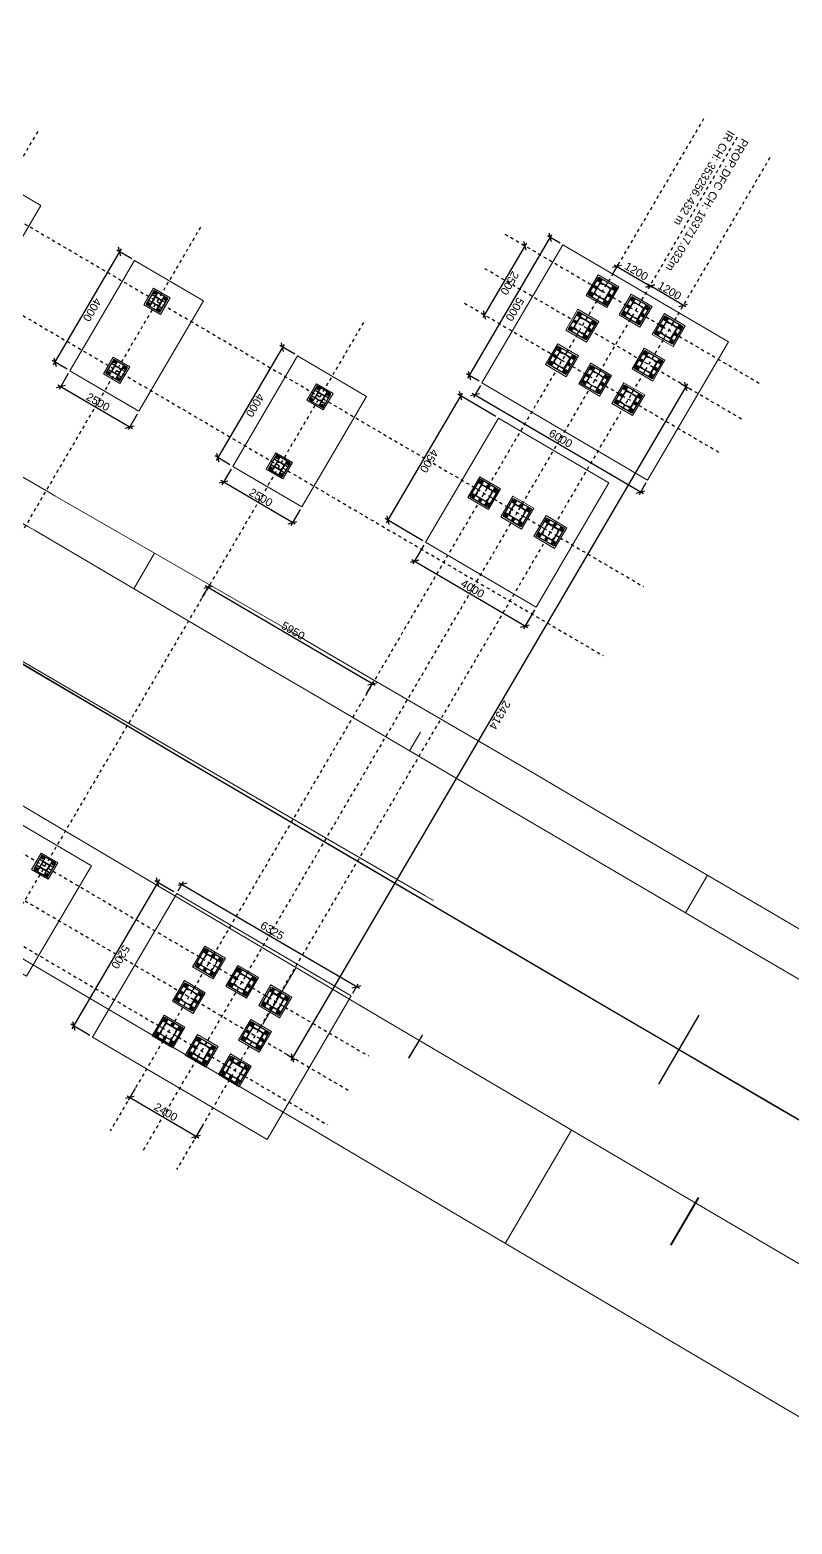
# Model space of a CAD drawing. Header units: metres. Extents: x 593990 to 610403, y 3402023 to 3411833.
# Drawn here: x 599882.68 to 599906.5, y 3408270.12 to 3408316.81 of the extents above; entities that cross this region are included whole.
import ezdxf

# ---------------------------------------------------------------- set-up
doc = ezdxf.new("R2010")
doc.units = ezdxf.units.M
doc.header["$MEASUREMENT"] = 0
doc.header["$PDSIZE"] = 1
doc.linetypes.add('CENTER', pattern=[2, 1.25, -0.25, 0.25, -0.25])
doc.linetypes.add('CENTER2', pattern=[1.125, 0.75, -0.125, 0.125, -0.125])
for name, color, linetype in [('AA_P_CEN_0.05', 2, 'CENTER'), ('AA_P_CON_0.30', 1, 'Continuous'), ('AA_P_DIM_0.13', 11, 'Continuous'), ('AA_P_TEX_0.18', 30, 'Continuous'), ('AA_P_TEX_0.25', 1, 'Continuous'), ('AA_P_TEX_0.30', 1, 'Continuous'), ('col', 7, 'Continuous')]:
    doc.layers.add(name, color=color, linetype=linetype)
for name, color, linetype, lineweight in [('AA_P_CON_0.25', 1, 'Continuous', 25), ('AA_P_HAT_0.09', 8, 'Continuous', 0), ('C-ALIG-DG-LINE', 1, 'CENTER2', 70), ('C-ALIG-LABL-DG', 1, 'Continuous', 25), ('FOOTINGS', 5, 'Continuous', 9), ('PLAN (341 Km - 361 Km)$0$PROPOSED DFCC TRACK', 1, 'Continuous', 0), ('PROPOSED DFCC TOE LINE', 18, 'Continuous', 0), ('PROPOSED DFCC TOE SLOPES', 239, 'Continuous', 0), ('PROPOSED DFCC TRACK', 1, 'Continuous', 0), ('PROPOSED FORMATION LINE - PLAN', 187, 'Continuous', 0), ('st-obj', 4, 'Continuous', 20)]:
    doc.layers.add(name, color=color, linetype=linetype, lineweight=lineweight)
doc.layers.add('stiffener', color=21, linetype='Continuous', lineweight=5, transparency=0.3)
doc.styles.add('AA-ARIAL', font='arial.ttf')
doc.styles.get("Standard").update_dxf_attribs({"font": 'arial.ttf'})
doc.dimstyles.new('1-125', dxfattribs={"dimscale": 125, "dimtxt": 2.5, "dimasz": 2, "dimexe": 1, "dimexo": 1, "dimgap": 0.5, "dimtad": 1, "dimtoh": 1, "dimdec": 0, "dimzin": 0, "dimdsep": 46, "dimtxsty": 'AA-ARIAL', "dimblk": 'OBLIQUE', "dimcen": 0.09, "dimdle": 1, "dimclrd": 256, "dimclre": 256, "dimclrt": 30, "dimaunit": 1, "dimadec": 3, "dimazin": 0, "dimtfac": 1, "dimtdec": 0, "dimtofl": 0, "dimtmove": 0, "dimatfit": 3, "dimfxl": 1, "dimtolj": 1, "dimtzin": 0, "dimlwd": -1, "dimlwe": -1, "dimarcsym": 0})

# ---------------------------------------------------------------- blocks, each defined once
blk = doc.blocks.new('A$C2C2805AD')
for points in [[(-2, 15), (32, 15)], [(15, 32), (15, -2)]]:
    blk.add_lwpolyline(points)
blk.add_circle((15, 15), 15)
blk = doc.blocks.new('A$C4b62ec7d')
at = {"layer": 'AA_P_CON_0.30'}
for points in [[(-213, 212), (-288, 212), (-288, 287), (-213, 287)], [(37, 212), (-38, 212), (-38, 287), (37, 287)], [(212, 212), (287, 212), (287, 287), (212, 287)], [(-213, -213), (-288, -213), (-288, -288), (-213, -288)], [(37, -213), (-38, -213), (-38, -288), (37, -288)], [(212, -213), (287, -213), (287, -288), (212, -288)]]:
    blk.add_lwpolyline(points, close=True, dxfattribs=at)
at = {"layer": 'AA_P_TEX_0.25'}
blk.add_lwpolyline([(-325, -325), (325, -325), (325, 325), (-325, 325)], close=True, dxfattribs=at)
at = {"layer": 'col', "ltscale": 1.5, "elevation": -229521}
for points in [[(-181, 179, -0.373119), (-166, 191), (166, 191, -0.373119), (181, 179), (192, 106, 0.373119), (199, 100), (200, 100), (200, 200), (-200, 200), (-200, 100), (-199, 100, 0.373119), (-192, 106)], [(-181, -179, 0.373119), (-166, -191), (166, -191, 0.373119), (181, -179), (192, -106, -0.373119), (199, -100), (200, -100), (200, -200), (-200, -200), (-200, -100), (-199, -100, -0.373119), (-192, -106)]]:
    blk.add_lwpolyline(points, format="xyb", close=True, dxfattribs=at)
at = {"layer": 'stiffener'}
for p, q in [((-300, 5, -229521), (-210, 5, -229521)), ((-210, 300, -229521), (-210, -300, -229521)), ((-200, 300, -229521), (-200, -300, -229521)), ((200, 300, -229521), (200, -300, -229521)), ((210, 300, -229521), (210, -300, -229521)), ((300, 5, -229521), (210, 5, -229521)), ((-300, -5, -229521), (-210, -5, -229521)), ((300, -5, -229521), (210, -5, -229521))]:
    blk.add_line(p, q, dxfattribs=at)
at = {"layer": 'stiffener', "elevation": -229521}
for points in [[(-210, 200), (-300, 200), (-300, 200), (-300, 190), (-210, 190)], [(-300, 5), (-300, -5)], [(-210, 300), (-200, 300)], [(210, 300), (200, 300)], [(210, 200), (300, 200), (300, 200), (300, 190), (210, 190)], [(300, 5), (300, -5)], [(-210, -200), (-300, -200), (-300, -200), (-300, -190), (-210, -190)], [(-200, -300), (-210, -300)], [(200, -300), (210, -300)], [(210, -200), (300, -200), (300, -200), (300, -190), (210, -190)]]:
    blk.add_lwpolyline(points, dxfattribs=at)
at = {"layer": 'AA_P_CON_0.25', "color": 6, "rotation": 180}
for p in [(-235, 265), (15, 265)]:
    blk.add_blockref('A$C2C2805AD', p, dxfattribs=at)
at = {"layer": 'AA_P_CON_0.25', "color": 6, "xscale": -1, "rotation": 180}
blk.add_blockref('A$C2C2805AD', (235, 265), dxfattribs=at)
at = {"layer": 'AA_P_CON_0.25', "color": 6, "xscale": -1}
for p in [(-235, -265), (15, -265)]:
    blk.add_blockref('A$C2C2805AD', p, dxfattribs=at)
at = {"layer": 'AA_P_CON_0.25', "color": 6}
blk.add_blockref('A$C2C2805AD', (235, -265), dxfattribs=at)
blk = doc.blocks.new('COLUMN')
at = {"layer": 'AA_P_HAT_0.09'}
blk.add_lwpolyline([(1060934, 91345), (1061684, 91345), (1061684, 92095), (1060934, 92095)], close=True, dxfattribs=at)
at = {"color": 6}
blk.add_blockref('A$C4b62ec7d', (1061309, 91720), dxfattribs=at)
blk = doc.blocks.new('_OBLIQUE')
blk.add_line((-0.5, -0.5), (0.5, 0.5))
blk = doc.blocks.new('*D24')
at = {"layer": 'AA_P_DIM_0.13', "transparency": 16777216}
for p, q in [((326164, -138034), (325705, -138034)), ((325805, -137934), (325805, -144084)), ((326164, -143984), (325705, -143984))]:
    blk.add_line(p, q, dxfattribs=at)
at = {"layer": 'Defpoints', "color": 0, "lineweight": 30, "transparency": 16777216}
for p in [(326264, -138034), (325805, -143984), (326264, -143984)]:
    blk.add_point(p, dxfattribs=at)
at = {"layer": 'AA_P_DIM_0.13', "transparency": 16777216, "xscale": 200, "yscale": 200, "zscale": 200}
for p, rotation in [((325805, -138034), 90), ((325805, -143984), 270)]:
    blk.add_blockref('_OBLIQUE', p, dxfattribs=dict(at, rotation=rotation))
at = {"layer": 'AA_P_DIM_0.13', "color": 30, "transparency": 16777216, "insert": (325628, -141009), "char_height": 250, "attachment_point": 5, "rotation": 90, "style": 'AA-ARIAL'}
blk.add_mtext('\\A1;5950', dxfattribs=at)
blk = doc.blocks.new('*D28')
at = {"layer": 'AA_P_DIM_0.13', "transparency": 16777216}
for p, q in [((311485, -140843), (314185, -140843)), ((311585, -140930), (311585, -140943)), ((314085, -140930), (314085, -140943))]:
    blk.add_line(p, q, dxfattribs=at)
at = {"layer": 'Defpoints', "color": 0, "lineweight": 30, "transparency": 16777216}
for p in [(311585, -140830, 70647), (314085, -140830, 70647), (314085, -140843)]:
    blk.add_point(p, dxfattribs=at)
at = {"layer": 'AA_P_DIM_0.13', "transparency": 16777216, "xscale": 200, "yscale": 200, "zscale": 200, "rotation": 180}
blk.add_blockref('_OBLIQUE', (311585, -140843), dxfattribs=at)
at = {"layer": 'AA_P_DIM_0.13', "transparency": 16777216, "xscale": 200, "yscale": 200, "zscale": 200}
blk.add_blockref('_OBLIQUE', (314085, -140843), dxfattribs=at)
at = {"layer": 'AA_P_DIM_0.13', "color": 30, "transparency": 16777216, "insert": (312835, -140665), "char_height": 250, "attachment_point": 5, "style": 'AA-ARIAL'}
blk.add_mtext('\\A1;2500', dxfattribs=at)
blk = doc.blocks.new('*D29')
at = {"layer": 'AA_P_DIM_0.13', "transparency": 16777216}
for p, q in [((312735, -134281), (337249, -134281)), ((312835, -134460), (312835, -134181)), ((337149, -134460), (337149, -134181))]:
    blk.add_line(p, q, dxfattribs=at)
at = {"layer": 'Defpoints', "color": 0, "lineweight": 30, "transparency": 16777216}
for p in [(337149, -134281), (312835, -134560, 234893), (337149, -134560, 286758)]:
    blk.add_point(p, dxfattribs=at)
at = {"layer": 'AA_P_DIM_0.13', "transparency": 16777216, "xscale": 200, "yscale": 200, "zscale": 200, "rotation": 180}
blk.add_blockref('_OBLIQUE', (312835, -134281), dxfattribs=at)
at = {"layer": 'AA_P_DIM_0.13', "transparency": 16777216, "xscale": 200, "yscale": 200, "zscale": 200}
blk.add_blockref('_OBLIQUE', (337149, -134281), dxfattribs=at)
at = {"layer": 'AA_P_DIM_0.13', "color": 30, "transparency": 16777216, "insert": (324633, -134103), "char_height": 250, "attachment_point": 5, "style": 'AA-ARIAL'}
blk.add_mtext('\\A1;24314', dxfattribs=at)
blk = doc.blocks.new('*D30')
at = {"layer": 'AA_P_DIM_0.13', "transparency": 16777216}
for p, q in [((310688, -135534), (310688, -136934)), ((310688, -135634), (310788, -135634)), ((310588, -136834), (310588, -136834))]:
    blk.add_line(p, q, dxfattribs=at)
at = {"layer": 'Defpoints', "color": 0, "lineweight": 30, "transparency": 16777216}
for p in [(310588, -135634), (310688, -136834), (310688, -136834)]:
    blk.add_point(p, dxfattribs=at)
at = {"layer": 'AA_P_DIM_0.13', "transparency": 16777216, "xscale": 200, "yscale": 200, "zscale": 200}
for p, rotation in [((310688, -135634), 90), ((310688, -136834), 270)]:
    blk.add_blockref('_OBLIQUE', p, dxfattribs=dict(at, rotation=rotation))
at = {"layer": 'AA_P_DIM_0.13', "color": 30, "transparency": 16777216, "insert": (310510, -136234), "char_height": 250, "attachment_point": 5, "rotation": 90, "style": 'AA-ARIAL'}
blk.add_mtext('\\A1;1200', dxfattribs=at)
blk = doc.blocks.new('*D31')
at = {"layer": 'AA_P_DIM_0.13', "transparency": 16777216}
for p, q in [((310688, -138134), (310688, -136734)), ((310951, -138034), (310588, -138034))]:
    blk.add_line(p, q, dxfattribs=at)
at = {"layer": 'Defpoints', "color": 0, "lineweight": 30, "transparency": 16777216}
for p in [(310688, -136834), (310688, -136834), (311051, -138034)]:
    blk.add_point(p, dxfattribs=at)
at = {"layer": 'AA_P_DIM_0.13', "transparency": 16777216, "xscale": 200, "yscale": 200, "zscale": 200}
for p, rotation in [((310688, -136834), 90), ((310688, -138034), 270)]:
    blk.add_blockref('_OBLIQUE', p, dxfattribs=dict(at, rotation=rotation))
at = {"layer": 'AA_P_DIM_0.13', "color": 30, "transparency": 16777216, "insert": (310510, -137434), "char_height": 250, "attachment_point": 5, "rotation": 90, "style": 'AA-ARIAL'}
blk.add_mtext('\\A1;1200', dxfattribs=at)
blk = doc.blocks.new('*D32')
at = {"layer": 'AA_P_DIM_0.13', "transparency": 16777216}
for p, q in [((340341, -135634), (340890, -135634)), ((340790, -138134), (340790, -135534)), ((340466, -138034), (340890, -138034))]:
    blk.add_line(p, q, dxfattribs=at)
at = {"layer": 'Defpoints', "color": 0, "lineweight": 30, "transparency": 16777216}
for p in [(340241, -135634, -51865), (340790, -135634), (340366, -138034, -51865)]:
    blk.add_point(p, dxfattribs=at)
at = {"layer": 'AA_P_DIM_0.13', "transparency": 16777216, "xscale": 200, "yscale": 200, "zscale": 200}
for p, rotation in [((340790, -135634), 90), ((340790, -138034), 270)]:
    blk.add_blockref('_OBLIQUE', p, dxfattribs=dict(at, rotation=rotation))
at = {"layer": 'AA_P_DIM_0.13', "color": 30, "transparency": 16777216, "insert": (340612, -136834), "char_height": 250, "attachment_point": 5, "rotation": 90, "style": 'AA-ARIAL'}
blk.add_mtext('\\A1;2400', dxfattribs=at)
blk = doc.blocks.new('600X600 N')
at = {"layer": 'AA_P_CON_0.30', "color": 1}
for points in [[(528275, -615752), (528350, -615752), (528350, -615827), (528275, -615827)], [(528675, -615752), (528750, -615752), (528750, -615827), (528675, -615827)], [(528275, -616152), (528350, -616152), (528350, -616227), (528275, -616227)], [(528675, -616152), (528750, -616152), (528750, -616227), (528675, -616227)]]:
    blk.add_lwpolyline(points, close=True, dxfattribs=at)
at = {"layer": 'AA_P_TEX_0.30', "color": 1, "ltscale": 1.5}
blk.add_lwpolyline([(528263, -616240), (528763, -616240), (528763, -615740), (528263, -615740)], close=True, dxfattribs=at)
at = {"layer": 'col', "color": 1, "ltscale": 1.5}
for p, q in [((528388, -616090), (528388, -615890)), ((528388, -616090), (528463, -616090)), ((528394, -615914), (528394, -616065)), ((528404, -615903), (528458, -615897)), ((528404, -616076), (528458, -616082)), ((528463, -615890), (528463, -615892)), ((528463, -616090), (528463, -616087)), ((528563, -615890), (528563, -615892)), ((528638, -615890), (528563, -615890)), ((528563, -616090), (528563, -616087)), ((528638, -616090), (528563, -616090)), ((528622, -615903), (528568, -615897)), ((528622, -616076), (528568, -616082)), ((528632, -615914), (528632, -616065)), ((528638, -616090), (528638, -615890))]:
    blk.add_line(p, q, dxfattribs=at)
for centre, radius, start, end in [((528405, -615914), 11, 96, 180), ((528405, -616065), 11, 180, 264), ((528457, -615892), 5.5, 276, 0), ((528457, -616087), 5.5, 0, 84), ((528568, -615892), 5.5, 180, 264), ((528568, -616087), 5.5, 96, 180), ((528621, -615914), 11, 0, 84), ((528621, -616065), 11, 276, 0)]:
    blk.add_arc(centre, radius, start, end, dxfattribs=at)
at = {"layer": 'st-obj', "color": 1, "lineweight": 0}
blk.add_lwpolyline([(528213, -616290), (528813, -616290), (528813, -615690), (528213, -615690)], close=True, dxfattribs=at)
at = {"layer": 'stiffener', "color": 1}
for p, q in [((528388, -615760), (528388, -615880)), ((528398, -615760), (528388, -615760)), ((528398, -615760), (528398, -615880)), ((528628, -615760), (528628, -615880)), ((528628, -615760), (528638, -615760)), ((528638, -615760), (528638, -615880)), ((528283, -615880), (528743, -615880)), ((528283, -615890), (528743, -615890)), ((528283, -616090), (528743, -616090)), ((528283, -616100), (528743, -616100)), ((528388, -616220), (528388, -616100)), ((528398, -616220), (528388, -616220)), ((528398, -616220), (528398, -616100)), ((528628, -616220), (528628, -616100)), ((528628, -616220), (528638, -616220)), ((528638, -616220), (528638, -616100))]:
    blk.add_line(p, q, dxfattribs=at)
for points in [[(528283, -615880), (528283, -615890)], [(528283, -616100), (528283, -616090)], [(528743, -615890), (528743, -615880)], [(528743, -616090), (528743, -616100)]]:
    blk.add_lwpolyline(points, dxfattribs=at)
at = {"layer": 'AA_P_CON_0.25', "color": 1, "xscale": -1}
blk.add_blockref('A$C2C2805AD', (528328, -615805), dxfattribs=at)
at = {"layer": 'AA_P_CON_0.25', "color": 1}
blk.add_blockref('A$C2C2805AD', (528698, -615805), dxfattribs=at)
at = {"layer": 'AA_P_CON_0.25', "color": 1, "rotation": 180}
blk.add_blockref('A$C2C2805AD', (528328, -616175), dxfattribs=at)
at = {"layer": 'AA_P_CON_0.25', "color": 1, "xscale": -1, "rotation": 180}
blk.add_blockref('A$C2C2805AD', (528698, -616175), dxfattribs=at)
blk = doc.blocks.new('*D19')
at = {"layer": 'AA_P_DIM_0.13', "transparency": 16777216}
for p, q in [((322249, -148634), (322821, -148634)), ((322721, -148534), (322721, -151234)), ((322249, -151134), (322821, -151134))]:
    blk.add_line(p, q, dxfattribs=at)
at = {"layer": 'Defpoints', "color": 0, "lineweight": 30, "transparency": 16777216}
for p in [(322149, -148634, 3009), (322149, -151134, 3009), (322721, -151134)]:
    blk.add_point(p, dxfattribs=at)
at = {"layer": 'AA_P_DIM_0.13', "transparency": 16777216, "xscale": 200, "yscale": 200, "zscale": 200}
for p, rotation in [((322721, -148634), 90), ((322721, -151134), 270)]:
    blk.add_blockref('_OBLIQUE', p, dxfattribs=dict(at, rotation=rotation))
at = {"layer": 'AA_P_DIM_0.13', "color": 30, "transparency": 16777216, "insert": (322543, -149884), "char_height": 250, "attachment_point": 5, "rotation": 90, "style": 'AA-ARIAL'}
blk.add_mtext('\\A1;2500', dxfattribs=at)
blk = doc.blocks.new('*D20')
at = {"layer": 'AA_P_DIM_0.13', "transparency": 16777216}
for p, q in [((318149, -151234), (318149, -151776)), ((322149, -151234), (322149, -151776)), ((318049, -151676), (322249, -151676))]:
    blk.add_line(p, q, dxfattribs=at)
at = {"layer": 'Defpoints', "color": 0, "lineweight": 30, "transparency": 16777216}
for p in [(318149, -151134, 3009), (322149, -151134, 3009), (322149, -151676)]:
    blk.add_point(p, dxfattribs=at)
at = {"layer": 'AA_P_DIM_0.13', "transparency": 16777216, "xscale": 200, "yscale": 200, "zscale": 200, "rotation": 180}
blk.add_blockref('_OBLIQUE', (318149, -151676), dxfattribs=at)
at = {"layer": 'AA_P_DIM_0.13', "transparency": 16777216, "xscale": 200, "yscale": 200, "zscale": 200}
blk.add_blockref('_OBLIQUE', (322149, -151676), dxfattribs=at)
at = {"layer": 'AA_P_DIM_0.13', "color": 30, "transparency": 16777216, "insert": (320149, -151499), "char_height": 250, "attachment_point": 5, "style": 'AA-ARIAL'}
blk.add_mtext('\\A1;4000', dxfattribs=at)
blk = doc.blocks.new('*D21')
at = {"layer": 'AA_P_DIM_0.13', "transparency": 16777216}
for p, q in [((322249, -142734), (322821, -142734)), ((322721, -142634), (322721, -145334)), ((322249, -145234), (322821, -145234))]:
    blk.add_line(p, q, dxfattribs=at)
at = {"layer": 'Defpoints', "color": 0, "lineweight": 30, "transparency": 16777216}
for p in [(322149, -142734, 3009), (322149, -145234, 3009), (322721, -145234)]:
    blk.add_point(p, dxfattribs=at)
at = {"layer": 'AA_P_DIM_0.13', "transparency": 16777216, "xscale": 200, "yscale": 200, "zscale": 200}
for p, rotation in [((322721, -142734), 90), ((322721, -145234), 270)]:
    blk.add_blockref('_OBLIQUE', p, dxfattribs=dict(at, rotation=rotation))
at = {"layer": 'AA_P_DIM_0.13', "color": 30, "transparency": 16777216, "insert": (322543, -143984), "char_height": 250, "attachment_point": 5, "rotation": 90, "style": 'AA-ARIAL'}
blk.add_mtext('\\A1;2500', dxfattribs=at)
blk = doc.blocks.new('*D22')
at = {"layer": 'AA_P_DIM_0.13', "transparency": 16777216}
for p, q in [((318149, -145334), (318149, -145876)), ((322149, -145334), (322149, -145876)), ((318049, -145776), (322249, -145776))]:
    blk.add_line(p, q, dxfattribs=at)
at = {"layer": 'Defpoints', "color": 0, "lineweight": 30, "transparency": 16777216}
for p in [(318149, -145234, 3009), (322149, -145234, 3009), (322149, -145776)]:
    blk.add_point(p, dxfattribs=at)
at = {"layer": 'AA_P_DIM_0.13', "transparency": 16777216, "xscale": 200, "yscale": 200, "zscale": 200, "rotation": 180}
blk.add_blockref('_OBLIQUE', (318149, -145776), dxfattribs=at)
at = {"layer": 'AA_P_DIM_0.13', "transparency": 16777216, "xscale": 200, "yscale": 200, "zscale": 200}
blk.add_blockref('_OBLIQUE', (322149, -145776), dxfattribs=at)
at = {"layer": 'AA_P_DIM_0.13', "color": 30, "transparency": 16777216, "insert": (320149, -145599), "char_height": 250, "attachment_point": 5, "style": 'AA-ARIAL'}
blk.add_mtext('\\A1;4000', dxfattribs=at)
blk = doc.blocks.new('*D8')
at = {"layer": 'AA_P_DIM_0.13', "transparency": 16777216}
for p, q in [((310960, -139934), (310960, -140389)), ((315960, -139934), (315960, -140389)), ((316060, -140289), (310860, -140289))]:
    blk.add_line(p, q, dxfattribs=at)
at = {"layer": 'Defpoints', "color": 0, "transparency": 16777216}
for p in [(310960, -139834), (315960, -139834), (310960, -140289)]:
    blk.add_point(p, dxfattribs=at)
at = {"layer": 'AA_P_DIM_0.13', "transparency": 16777216, "xscale": 200, "yscale": 200, "zscale": 200, "rotation": 180}
blk.add_blockref('_OBLIQUE', (310960, -140289), dxfattribs=at)
at = {"layer": 'AA_P_DIM_0.13', "transparency": 16777216, "xscale": 200, "yscale": 200, "zscale": 200}
blk.add_blockref('_OBLIQUE', (315960, -140289), dxfattribs=at)
at = {"layer": 'AA_P_DIM_0.13', "color": 30, "transparency": 16777216, "insert": (313460, -140111), "char_height": 250, "attachment_point": 5, "style": 'AA-ARIAL'}
blk.add_mtext('\\A1;5000', dxfattribs=at)
blk = doc.blocks.new('*D9')
at = {"layer": 'AA_P_DIM_0.13', "transparency": 16777216}
for p, q in [((316060, -133834), (316492, -133834)), ((316392, -139934), (316392, -133734)), ((316060, -139834), (316492, -139834))]:
    blk.add_line(p, q, dxfattribs=at)
at = {"layer": 'Defpoints', "color": 0, "transparency": 16777216}
for p in [(315960, -133834), (316392, -133834), (315960, -139834)]:
    blk.add_point(p, dxfattribs=at)
at = {"layer": 'AA_P_DIM_0.13', "transparency": 16777216, "xscale": 200, "yscale": 200, "zscale": 200}
for p, rotation in [((316392, -133834), 90), ((316392, -139834), 270)]:
    blk.add_blockref('_OBLIQUE', p, dxfattribs=dict(at, rotation=rotation))
at = {"layer": 'AA_P_DIM_0.13', "color": 30, "transparency": 16777216, "insert": (316214, -136834), "char_height": 250, "attachment_point": 5, "rotation": 90, "style": 'AA-ARIAL'}
blk.add_mtext('\\A1;6000', dxfattribs=at)
blk = doc.blocks.new('*D10')
at = {"layer": 'AA_P_DIM_0.13', "transparency": 16777216}
for p, q in [((316649, -138934), (316649, -140303)), ((321149, -138934), (321149, -140303)), ((316549, -140203), (321249, -140203))]:
    blk.add_line(p, q, dxfattribs=at)
at = {"layer": 'Defpoints', "color": 0, "transparency": 16777216}
for p in [(316649, -138834), (321149, -138834), (321149, -140203)]:
    blk.add_point(p, dxfattribs=at)
at = {"layer": 'AA_P_DIM_0.13', "transparency": 16777216, "xscale": 200, "yscale": 200, "zscale": 200, "rotation": 180}
blk.add_blockref('_OBLIQUE', (316649, -140203), dxfattribs=at)
at = {"layer": 'AA_P_DIM_0.13', "transparency": 16777216, "xscale": 200, "yscale": 200, "zscale": 200}
blk.add_blockref('_OBLIQUE', (321149, -140203), dxfattribs=at)
at = {"layer": 'AA_P_DIM_0.13', "color": 30, "transparency": 16777216, "insert": (318899, -140025), "char_height": 250, "attachment_point": 5, "style": 'AA-ARIAL'}
blk.add_mtext('\\A1;4500', dxfattribs=at)
blk = doc.blocks.new('*D11')
at = {"layer": 'AA_P_DIM_0.13', "transparency": 16777216}
for p, q in [((321249, -134834), (321933, -134834)), ((321833, -138934), (321833, -134734)), ((321249, -138834), (321933, -138834))]:
    blk.add_line(p, q, dxfattribs=at)
at = {"layer": 'Defpoints', "color": 0, "transparency": 16777216}
for p in [(321149, -134834), (321833, -134834), (321149, -138834)]:
    blk.add_point(p, dxfattribs=at)
at = {"layer": 'AA_P_DIM_0.13', "transparency": 16777216, "xscale": 200, "yscale": 200, "zscale": 200}
for p, rotation in [((321833, -134834), 90), ((321833, -138834), 270)]:
    blk.add_blockref('_OBLIQUE', p, dxfattribs=dict(at, rotation=rotation))
at = {"layer": 'AA_P_DIM_0.13', "color": 30, "transparency": 16777216, "insert": (321655, -136834), "char_height": 250, "attachment_point": 5, "rotation": 90, "style": 'AA-ARIAL'}
blk.add_mtext('\\A1;4000', dxfattribs=at)
blk = doc.blocks.new('*D12')
at = {"layer": 'AA_P_DIM_0.13', "transparency": 16777216}
for p, q in [((334549, -140096), (334549, -140782)), ((339749, -140096), (339749, -140782)), ((334449, -140682), (339849, -140682))]:
    blk.add_line(p, q, dxfattribs=at)
at = {"layer": 'Defpoints', "color": 0, "transparency": 16777216}
for p in [(334549, -139996), (339749, -139996), (339749, -140682)]:
    blk.add_point(p, dxfattribs=at)
at = {"layer": 'AA_P_DIM_0.13', "transparency": 16777216, "xscale": 200, "yscale": 200, "zscale": 200, "rotation": 180}
blk.add_blockref('_OBLIQUE', (334549, -140682), dxfattribs=at)
at = {"layer": 'AA_P_DIM_0.13', "transparency": 16777216, "xscale": 200, "yscale": 200, "zscale": 200}
blk.add_blockref('_OBLIQUE', (339749, -140682), dxfattribs=at)
at = {"layer": 'AA_P_DIM_0.13', "color": 30, "transparency": 16777216, "insert": (337149, -140505), "char_height": 250, "attachment_point": 5, "style": 'AA-ARIAL'}
blk.add_mtext('\\A1;5200', dxfattribs=at)
blk = doc.blocks.new('*D13')
at = {"layer": 'AA_P_DIM_0.13', "transparency": 16777216}
for p, q in [((334449, -133671), (334117, -133671)), ((334217, -140096), (334217, -133571)), ((334449, -139996), (334117, -139996))]:
    blk.add_line(p, q, dxfattribs=at)
at = {"layer": 'Defpoints', "color": 0, "transparency": 16777216}
for p in [(334217, -133671), (334549, -133671), (334549, -139996)]:
    blk.add_point(p, dxfattribs=at)
at = {"layer": 'AA_P_DIM_0.13', "transparency": 16777216, "xscale": 200, "yscale": 200, "zscale": 200}
for p, rotation in [((334217, -133671), 90), ((334217, -139996), 270)]:
    blk.add_blockref('_OBLIQUE', p, dxfattribs=dict(at, rotation=rotation))
at = {"layer": 'AA_P_DIM_0.13', "color": 30, "transparency": 16777216, "insert": (334039, -136834), "char_height": 250, "attachment_point": 5, "rotation": 90, "style": 'AA-ARIAL'}
blk.add_mtext('\\A1;6325', dxfattribs=at)
blk = doc.blocks.new('Tick Hor')
blk.add_lwpolyline([(-0.5, 0), (0.5, 0)])
blk = doc.blocks.new('sdf')
at = {"layer": 'AA_P_CEN_0.05', "ltscale": 1.5}
for p, q in [((311585.1, -138458.9), (311585.1, -132261.2)), ((312835.1, -132261.2), (312835.1, -141565.3)), ((314085.1, -138458.9), (314085.1, -132261.2)), ((318898.6, -163679), (318898.6, -132261.2)), ((321398.6, -163679), (321398.6, -132261.2)), ((335898.6, -163679), (335898.6, -132261.2)), ((337148.6, -132261.2), (337148.6, -163679)), ((338398.6, -163679), (338398.6, -132261.2)), ((311585.1, -141565.3), (311585.1, -138033.9)), ((314085.1, -141565.3), (314085.1, -138033.9))]:
    blk.add_line(p, q, dxfattribs=at)
at = {"layer": 'AA_P_CEN_0.05', "ltscale": 1.5, "elevation": 234893.2}
blk.add_lwpolyline([(305334.4, -135633.9), (341995.7, -135633.9)], dxfattribs=at)
at = {"layer": 'AA_P_CEN_0.05', "ltscale": 1.5}
for points in [[(341994.2, -136833.9), (305220.3, -136833.9)], [(305334.4, -138033.9), (341995.7, -138033.9)], [(316206.1, -143983.9), (341995.7, -143983.9)], [(316206.1, -149883.9), (341995.7, -149883.9)], [(316206.1, -155783.9), (341995.7, -155783.9)]]:
    blk.add_lwpolyline(points, dxfattribs=at)
at = {"layer": 'col', "ltscale": 1.5, "elevation": 286757.8}
for points in [[(335720.1, -135815.2, -0.3731188), (335707.2, -135800.3), (335707.2, -135467.5, -0.3731188), (335720.1, -135452.7), (335792.2, -135442.4, 0.3731188), (335798.6, -135434.9), (335798.6, -135433.9), (335698.6, -135433.9), (335698.6, -135833.9), (335798.6, -135833.9), (335798.6, -135832.9, 0.3731188), (335792.2, -135825.5)], [(336077.2, -135815.2, 0.3731188), (336090, -135800.3), (336090, -135467.5, 0.3731188), (336077.2, -135452.7), (336005.1, -135442.4, -0.3731188), (335998.6, -135434.9), (335998.6, -135433.9), (336098.6, -135433.9), (336098.6, -135833.9), (335998.6, -135833.9), (335998.6, -135832.9, -0.3731188), (336005.1, -135825.5)], [(338220.1, -135815.2, -0.3731188), (338207.2, -135800.3), (338207.2, -135467.5, -0.3731188), (338220.1, -135452.7), (338292.2, -135442.4, 0.3731188), (338298.6, -135434.9), (338298.6, -135433.9), (338198.6, -135433.9), (338198.6, -135833.9), (338298.6, -135833.9), (338298.6, -135832.9, 0.3731188), (338292.2, -135825.5)], [(338577.2, -135815.2, 0.3731188), (338590, -135800.3), (338590, -135467.5, 0.3731188), (338577.2, -135452.7), (338505.1, -135442.4, -0.3731188), (338498.6, -135434.9), (338498.6, -135433.9), (338598.6, -135433.9), (338598.6, -135833.9), (338498.6, -135833.9), (338498.6, -135832.9, -0.3731188), (338505.1, -135825.5)], [(335720.1, -138215.2, -0.3731188), (335707.2, -138200.3), (335707.2, -137867.5, -0.3731188), (335720.1, -137852.7), (335792.2, -137842.4, 0.3731188), (335798.6, -137834.9), (335798.6, -137833.9), (335698.6, -137833.9), (335698.6, -138233.9), (335798.6, -138233.9), (335798.6, -138232.9, 0.3731188), (335792.2, -138225.5)], [(336077.2, -138215.2, 0.3731188), (336090, -138200.3), (336090, -137867.5, 0.3731188), (336077.2, -137852.7), (336005.1, -137842.4, -0.3731188), (335998.6, -137834.9), (335998.6, -137833.9), (336098.6, -137833.9), (336098.6, -138233.9), (335998.6, -138233.9), (335998.6, -138232.9, -0.3731188), (336005.1, -138225.5)], [(338220.1, -138215.2, -0.3731188), (338207.2, -138200.3), (338207.2, -137867.5, -0.3731188), (338220.1, -137852.7), (338292.2, -137842.4, 0.3731188), (338298.6, -137834.9), (338298.6, -137833.9), (338198.6, -137833.9), (338198.6, -138233.9), (338298.6, -138233.9), (338298.6, -138232.9, 0.3731188), (338292.2, -138225.5)], [(338577.2, -138215.2, 0.3731188), (338590, -138200.3), (338590, -137867.5, 0.3731188), (338577.2, -137852.7), (338505.1, -137842.4, -0.3731188), (338498.6, -137834.9), (338498.6, -137833.9), (338598.6, -137833.9), (338598.6, -138233.9), (338498.6, -138233.9), (338498.6, -138232.9, -0.3731188), (338505.1, -138225.5)]]:
    blk.add_lwpolyline(points, format="xyb", close=True, dxfattribs=at)
at = {"layer": 'FOOTINGS'}
for points in [[(310960.1, -133833.9), (315960.1, -133833.9), (315960.1, -139833.9), (310960.1, -139833.9)], [(339748.6, -133671.4), (339748.6, -139996.4), (334548.6, -139996.4), (334548.6, -133671.4)]]:
    blk.add_lwpolyline(points, close=True, dxfattribs=at)
blk.add_lwpolyline([(321148.6, -134833.9), (316648.6, -134833.9), (316648.6, -138833.9), (321148.6, -138833.9), (321148.6, -134833.9)], dxfattribs=at)
at = {"layer": 'FOOTINGS', "linetype": 'Continuous', "lineweight": 9}
for points in [[(318148.6, -145233.9), (322148.6, -145233.9), (322148.6, -142733.9), (318148.6, -142733.9)], [(335148.6, -145233.9), (339148.6, -145233.9), (339148.6, -142733.9), (335148.6, -142733.9)], [(318148.6, -151133.9), (322148.6, -151133.9), (322148.6, -148633.9), (318148.6, -148633.9)], [(318148.6, -157033.9), (322148.6, -157033.9), (322148.6, -154533.9), (318148.6, -154533.9)]]:
    blk.add_lwpolyline(points, close=True, dxfattribs=at)
at = {"layer": 'PLAN (341 Km - 361 Km)$0$PROPOSED DFCC TRACK', "linetype": 'Continuous', "lineweight": 0, "flags": 128}
blk.add_lwpolyline([(330681.6, -132954.8), (330683.8, -133276.3), (330720.3, -142026.2), (330740.5, -150776.2), (330749.7, -159526.1), (330750.9, -162249.7)], dxfattribs=at)
at = {"layer": 'AA_P_CON_0.25', "xscale": -1}
for p in [(1372893.6, -227353.8), (1374143.6, -227353.8), (1375393.6, -227353.8), (1398457.2, -227353.8), (1372893.6, -228553.8), (1375393.6, -228553.8), (1397207.2, -228553.8), (1399707.2, -228553.8), (1372893.6, -229753.8), (1374143.6, -229753.8), (1375393.6, -229753.8), (1398457.2, -229753.8)]:
    blk.add_blockref('COLUMN', p, dxfattribs=at)
at = {"layer": 'AA_P_CON_0.25', "xscale": -1, "rotation": 270}
for p in [(227178.8, -1196942.5), (244178.8, -1196942.5), (246678.8, -1196942.5), (227178.8, -1198142.5), (227178.8, -1199342.5), (244178.8, -1199342.5), (246678.8, -1199342.5)]:
    blk.add_blockref('COLUMN', p, dxfattribs=at)
at = {"layer": 'FOOTINGS', "color": 4, "linetype": 'Continuous', "lineweight": 9, "rotation": 270}
for p in [(934888.1, 384529), (937388.1, 384529), (951888.1, 384529), (934888.1, 378629), (937388.1, 378629)]:
    blk.add_blockref('600X600 N', p, dxfattribs=at)
at = {"layer": 'AA_P_TEX_0.18', "style": 'AA-ARIAL'}
blk.add_text('PROP.DFC CH: 163717.032m', height=250, dxfattribs=at).set_placement((305236.2, -136699.5))
at = {"layer": 'AA_P_TEX_0.18', "color": 0}
blk.add_text('IR CH: 353256.432 m', height=250, dxfattribs=at).set_placement((305236.2, -137202.5))
at = {"layer": 'AA_P_DIM_0.13', "color": 6}
dim = blk.add_linear_dim(base=(337148.6378, -134281.1077), p1=(312835.0818, -134560.0584, 234893.1559), p2=(337148.6378, -134560.0584, 286757.8213), dimstyle='1-125', override={"dimscale": 100}, dxfattribs=at)
dim.commit()
dim.dimension.update_dxf_attribs({"geometry": '*D29', "text_midpoint": (324632.8202, -134281.1077), "dimtype": 160})
for base, p1, p2, angle, picture, middle in [((316392.1, -133833.9), (315960.1, -139833.9), (315960.1, -133833.9), 90, '*D9', (316214.4, -136833.9)), ((334216.7, -133671.4), (334548.6, -139996.4), (334548.6, -133671.4), 90, '*D13', (334039, -136833.9)), ((321832.7, -134833.9), (321148.6, -138833.9), (321148.6, -134833.9), 90, '*D11', (321655.1, -136833.9)), ((310687.7, -136833.9), (310587.7, -135633.9), (310687.7, -136833.9), 90, '*D30', (310510, -136233.9)), ((340789.5, -135633.9), (340365.9, -138033.9, -51864.7), (340240.9, -135633.9, -51864.7), 90, '*D32', (340611.9, -136833.9)), ((310687.7, -136833.9), (311051.4, -138033.9), (310687.7, -136833.9), 270.00001, '*D31', (310510, -137433.9)), ((325805.3, -143983.9), (326263.5, -138033.9), (326263.5, -143983.9), 90, '*D24', (325627.7, -141008.9))]:
    dim = blk.add_linear_dim(base=base, p1=p1, p2=p2, angle=angle, dimstyle='1-125', override={"dimscale": 100}, dxfattribs=at)
    dim.commit()
    dim.dimension.update_dxf_attribs({"geometry": picture, "text_midpoint": middle})
for base, p1, p2, picture, middle in [((321148.6, -140202.7), (316648.6, -138833.9), (321148.6, -138833.9), '*D10', (318898.6, -140025.1)), ((310960.1, -140289.1), (315960.1, -139833.9), (310960.1, -139833.9), '*D8', (313460.1, -140111.4)), ((339748.6, -140682.3), (334548.6, -139996.4), (339748.6, -139996.4), '*D12', (337148.6, -140504.6)), ((314085.1, -140842.7), (311585.1, -140829.7, 70647.1), (314085.1, -140829.7, 70647.1), '*D28', (312835.1, -140665.1))]:
    dim = blk.add_linear_dim(base=base, p1=p1, p2=p2, dimstyle='1-125', override={"dimscale": 100}, dxfattribs=at)
    dim.commit()
    dim.dimension.update_dxf_attribs({"geometry": picture, "text_midpoint": middle})
for p1, p2, distance, picture, middle in [((322148.6, -142733.9, 3008.7), (322148.6, -145233.9, 3008.7), 572.5, '*D21', (322543.5, -143983.9)), ((318148.6, -145233.9, 3008.7), (322148.6, -145233.9, 3008.7), -542.4, '*D22', (320148.6, -145598.7)), ((322148.6, -148633.9, 3008.7), (322148.6, -151133.9, 3008.7), 572.5, '*D19', (322543.5, -149883.9)), ((318148.6, -151133.9, 3008.7), (322148.6, -151133.9, 3008.7), -542.4, '*D20', (320148.6, -151498.7))]:
    dim = blk.add_aligned_dim(p1=p1, p2=p2, distance=distance, dimstyle='1-125', override={"dimscale": 100}, dxfattribs=at)
    dim.commit()
    dim.dimension.update_dxf_attribs({"geometry": picture, "text_midpoint": middle})

msp = doc.modelspace()

# ---------------------------------------------------------------- linework, layer by layer
at = {"layer": 'C-ALIG-DG-LINE', "color": 1, "linetype": 'Continuous', "lineweight": 30, "flags": 128}
msp.add_lwpolyline([(599907.583, 3408282.2388), (599905.911, 3408283.2137), (599904.2395, 3408284.1896), (599902.5685, 3408285.1663), (599900.898, 3408286.1437), (599899.2279, 3408287.1219), (599897.5582, 3408288.1007), (599895.8888, 3408289.0802), (599894.2197, 3408290.0601), (599892.551, 3408291.0406), (599890.8824, 3408292.0214), (599889.2141, 3408293.0026), (599887.5459, 3408293.9842), (599885.8779, 3408294.9659), (599884.21, 3408295.9478), (599882.5422, 3408296.9299), (599880.8744, 3408297.912)], dxfattribs=at)
at = {"layer": 'PROPOSED DFCC TOE LINE'}
for p, q in [((599885.9241, 3408299.3491), (599886.5762, 3408300.4572)), ((599894.8857, 3408294.8616), (599894.5433, 3408294.2787)), ((599903.1688, 3408289.219), (599903.856, 3408290.3935)), ((599889.9552, 3408285.7445), (599890.9965, 3408287.5072)), ((599899.6097, 3408282.4265), (599897.5294, 3408278.8909))]:
    msp.add_line(p, q, dxfattribs=at)
at = {"layer": 'PROPOSED DFCC TOE LINE', "lineweight": 0, "flags": 128}
msp.add_lwpolyline([(599856.9585, 3408316.8109), (599865.9778, 3408312.42), (599874.6089, 3408307.3696), (599883.2657, 3408302.363), (599883.4548, 3408302.2548), (599890.8814, 3408297.978), (599891.9276, 3408297.3698), (599898.2816, 3408293.6636), (599900.5553, 3408292.3282), (599905.6674, 3408289.3318), (599909.1726, 3408287.2785)], dxfattribs=at)
at = {"layer": 'PROPOSED DFCC TOE LINE', "flags": 128}
msp.add_lwpolyline([(599911.2114, 3408270.8719), (599906.443, 3408273.6367), (599902.5519, 3408275.9259), (599899.0408, 3408277.9971), (599893.9259, 3408281.0221), (599891.6521, 3408282.3694), (599885.3028, 3408286.1079), (599884.2588, 3408286.7227), (599876.868, 3408291.0692), (599876.6794, 3408291.1784), (599868.0247, 3408296.1886), (599859.3691, 3408301.1971), (599850.7176, 3408306.2127)], dxfattribs=at)
at = {"layer": 'PROPOSED DFCC TOE SLOPES', "flags": 128}
for points in [[(599894.9433, 3408285.4074), (599894.5144, 3408284.6845)], [(599894.9521, 3408285.4022), (599894.5251, 3408284.6781)], [(599903.5661, 3408280.323), (599902.6948, 3408278.8453)], [(599903.5799, 3408280.3149), (599902.715, 3408278.8337)]]:
    msp.add_lwpolyline(points, dxfattribs=at)
at = {"layer": 'PROPOSED DFCC TRACK', "linetype": 'Continuous', "lineweight": 30, "flags": 128}
msp.add_lwpolyline([(599932.7659, 3408267.753), (599926.2464, 3408271.4608), (599919.741, 3408275.1929), (599913.2475, 3408278.9459), (599906.7642, 3408282.7163), (599900.289, 3408286.5006), (599893.8198, 3408290.2953), (599887.3547, 3408294.097), (599880.8916, 3408297.9021)], dxfattribs=at)
at = {"layer": 'PROPOSED FORMATION LINE - PLAN', "flags": 128}
for points in [[(599908.4904, 3408286.1086), (599904.9811, 3408288.1578), (599899.8661, 3408291.1528), (599897.5912, 3408292.4874), (599891.2483, 3408296.215), (599890.2052, 3408296.8287), (599882.8198, 3408301.1766), (599882.6321, 3408301.2871), (599874.0151, 3408306.3614), (599865.3982, 3408311.4356), (599856.7812, 3408316.5099)], [(599908.5149, 3408277.2006), (599904.6241, 3408279.4792), (599901.1129, 3408281.5413), (599895.9969, 3408284.5541), (599893.7223, 3408285.8962), (599887.3825, 3408289.6433), (599886.3402, 3408290.26), (599878.9634, 3408294.6277), (599878.7757, 3408294.7382), (599870.1587, 3408299.8125), (599861.5418, 3408304.8867), (599852.9248, 3408309.961)]]:
    msp.add_lwpolyline(points, dxfattribs=at)

# ---------------------------------------------------------------- block references
at = {"color": 3, "xscale": 0.0009999999999999968, "yscale": 0.0009999999999999968, "zscale": 0.0009999999999999968, "rotation": 239.6193399331406}
msp.add_blockref('sdf', (600177.2341, 3408507.6337), dxfattribs=at)
at = {"layer": 'C-ALIG-LABL-DG', "color": 1, "linetype": 'Continuous', "lineweight": 25, "xscale": 2.499999999999999, "yscale": 2.499999999999999, "zscale": 2.499999999999999, "rotation": 239.6862530022498}
msp.add_blockref('Tick Hor', (599902.9511, 3408284.9426), dxfattribs=at)

doc.saveas('drawing.dxf')
